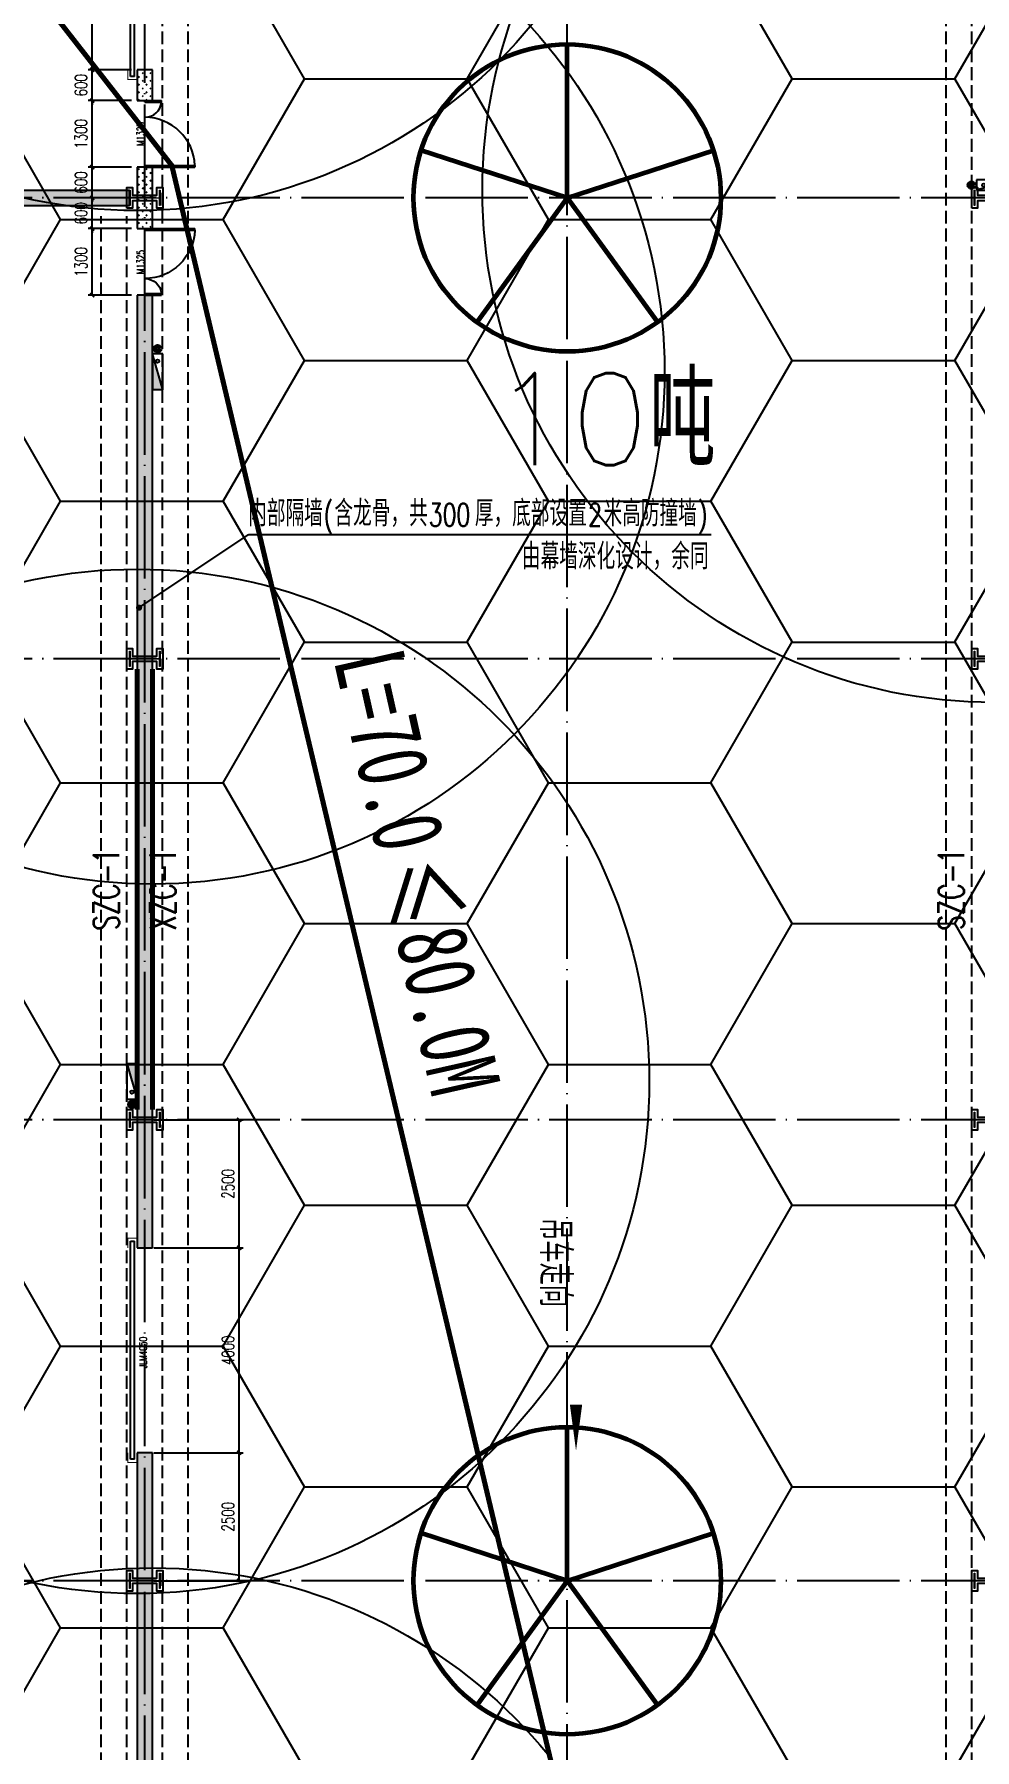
# Model space of a CAD drawing. Extents: x -821772 to -21949, y 506164 to 1049594.
# Drawn here: x -229111 to -210746, y 756522 to 790014 of the extents above; entities that cross this region are included whole.
import ezdxf
from ezdxf.enums import TextEntityAlignment as Align
from ezdxf.xclip import XClip

# ---------------------------------------------------------------- set-up
doc = ezdxf.new("R2010")
doc.units = 0
doc.header["$LTSCALE"] = 1000
doc.header["$MEASUREMENT"] = 0
doc.header["$XCLIPFRAME"] = 2
for name, pattern in [('10平面20250807_t3$0$10平面$0$DASH', [0.35, 0.25, -0.1]), ('10平面20250807_t3$0$CENTER', [2, 1.25, -0.25, 0.25, -0.25]), ('10平面20250807_t3$0$DASH', [0.35, 0.25, -0.1]), ('10平面20250807_t3$0$DOTE', [2.42, 2, -0.2, 0.02, -0.2]), ('ACAD_ISO04W100', [30.5, 24, -3, 0.5, -3]), ('DASH', [0.35, 0.25, -0.1])]:
    doc.linetypes.add(name, pattern=pattern)
doc.layers.get('Defpoints').update_dxf_attribs({"color": 210})
for name, color, linetype in [('10平面20250807_t3$0$10平面$0$WINDOW', 8, 'Continuous'), ('10平面20250807_t3$0$10平面$0$WINDOW_TEXT', 8, 'Continuous'), ('10平面20250807_t3$0$A-AXIS-DOTE', 8, '10平面20250807_t3$0$DOTE'), ('10平面20250807_t3$0$A-AXIS-DP', 8, 'Continuous'), ('10平面20250807_t3$0$A-HATCH-2', 8, 'Continuous'), ('10平面20250807_t3$0$A-LIN-V', 8, 'Continuous'), ('10平面20250807_t3$0$A-SFCE', 8, 'Continuous'), ('10平面20250807_t3$0$A-WINDOW', 8, 'Continuous'), ('10平面20250807_t3$0$AS-WALL', 8, 'Continuous'), ('10平面20250807_t3$0$DIM_SYMB', 8, 'Continuous'), ('10平面20250807_t3$0$PUB_HATCH', 8, 'Continuous'), ('10平面20250807_t3$0$PUB_TEXT', 8, 'Continuous'), ('10平面20250807_t3$0$SB_ZF消火栓', 10, 'Continuous'), ('10平面20250807_t3$0$建-箭头', 8, 'Continuous'), ('PUB_HATCH', 8, 'Continuous'), ('SPACE', 7, 'Continuous')]:
    doc.layers.add(name, color=color, linetype=linetype)
doc.layers.add('10平面20250807_t3$0$A-加建区域', color=8, linetype='Continuous', plot=False)
for name, color, linetype, lineweight in [('10平面20250807_t3$0$LG-ZF消防', 1, 'Continuous', 60), ('10平面20250807_t3$0$S-col', 8, 'Continuous', 0), ('10平面20250807_t3$0$THIN', 8, 'Continuous', 0), ('10平面20250807_t3$0$柱间支撑', 8, '10平面20250807_t3$0$CENTER', 0), ('s疏散距离', 1, 'ACAD_ISO04W100', 18)]:
    doc.layers.add(name, color=color, linetype=linetype, lineweight=lineweight)
doc.styles.add('10平面20250807_t3$0$10平面$0$_TCH_WINDOW', font='SIMPLEX', dxfattribs={"height": 3.5, "bigfont": 'GBCBIG'})
doc.styles.add('10平面20250807_t3$0$_TCH_DIM', font='SIMPLEX', dxfattribs={"bigfont": 'GBCBIG'})
doc.styles.add('10平面20250807_t3$0$_TCH_DIM_T3', font='SIMPLEX', dxfattribs={"width": 0.705882, "bigfont": 'GBCBIG'})
doc.styles.add('10平面20250807_t3$0$A-STANDARD', font='SIMPLEX', dxfattribs={"bigfont": 'GBCBIG'})
doc.styles.add('10平面20250807_t3$0$TSSD_Rein', font='tj-romans1.shx', dxfattribs={"width": 0.7, "bigfont": 'tj-hztxt.shx'})
doc.styles.add('黑体', font='simhei.ttf', dxfattribs={"width": 0.7})
doc.dimstyles.new('10平面20250807_t3$0$_TCH_ARCH&&80', dxfattribs={"dimtxt": 238, "dimasz": 80, "dimexe": 80, "dimexo": 80, "dimgap": 101, "dimtad": 1, "dimdec": 0, "dimzin": 0, "dimdsep": 46, "dimtxsty": '10平面20250807_t3$0$_TCH_DIM_T3', "dimblk": '10平面20250807_t3$0$_ArchTick', "dimcen": 0.09, "dimclrt": 7, "dimazin": 2, "dimtfac": 1, "dimtdec": 0, "dimtix": 1, "dimtmove": 2, "dimatfit": 3, "dimfxl": 0, "dimtolj": 1, "dimtzin": 0, "dimarcsym": 0})
pattern_1 = [(45, (25.49, 21.51), (-75.000002, 75.000002), [24, -82.06602]), (135, (192.46, 21.51), (-75.000002, -75.000002), [24, -82.06602])]

# ---------------------------------------------------------------- blocks, each defined once
blk = doc.blocks.new('10平面20250807_t3$0$dote')
at = {"layer": '10平面20250807_t3$0$A-AXIS-DOTE'}
for p, q in [((-6217.8, -68993.9), (-6217.8, 36662.3)), ((2032.2, -69160), (2032.2, 36662.3)), ((76282.2, -18000), (-41310, -18000)), ((76282.2, -27000), (-41310, -27000)), ((76282.2, -36000), (-41310, -36000)), ((76282.2, -45000), (-41310, -45000))]:
    blk.add_line(p, q, dxfattribs=at)
blk = doc.blocks.new('10平面20250807_t3$0$G$C1A8DA1F8')
at = {"color": 2, "style": '10平面20250807_t3$0$A-STANDARD'}
blk.add_text('10吨', height=1800, dxfattribs=at).set_placement((-2536, -801))
blk = doc.blocks.new('10平面20250807_t3$0$_FZH')
at = {"layer": '10平面20250807_t3$0$A-HATCH-2'}
blk.add_lwpolyline([(-0.437, -0.25), (-0.437, 0.25), (-0.297, 0.25), (-0.297, 0.067), (0.298, 0.067), (0.298, 0.25), (0.438, 0.25), (0.438, -0.25), (0.298, -0.25), (0.298, -0.068), (-0.297, -0.068), (-0.297, -0.25)], close=True, dxfattribs=at)
at = {"layer": '10平面20250807_t3$0$S-col'}
blk.add_lwpolyline([(-0.375, -0.188), (-0.375, 0.187), (-0.36, 0.187), (-0.36, 0.005), (0.36, 0.005), (0.36, 0.187), (0.375, 0.187), (0.375, -0.188), (0.36, -0.188), (0.36, -0.005), (-0.36, -0.005), (-0.36, -0.188)], close=True, dxfattribs=at)
blk = doc.blocks.new('10平面20250807_t3$0$w4234324')
at = {"xscale": 800.0000000000005, "yscale": 800.0000000000005, "zscale": 800.0000000000005}
for p in [(-226954, 786820), (-210454, 786820), (-226954, 777820), (-210454, 777820), (-226954, 768820), (-210454, 768820), (-226954, 759820), (-210454, 759820)]:
    blk.add_blockref('10平面20250807_t3$0$_FZH', p, dxfattribs=at)
blk = doc.blocks.new('10平面20250807_t3$0$3243243')
at = {"layer": '10平面20250807_t3$0$A-HATCH-2', "linetype": '10平面20250807_t3$0$DASH'}
for p, q in [((-226604.2, 741520), (-226604.2, 832220)), ((-226104.2, 741520), (-226104.2, 832220)), ((-211304.2, 741520), (-211304.2, 832220)), ((-210804.2, 741520), (-210804.2, 832220)), ((-227804.2, 741520), (-227804.2, 786460)), ((-227304.2, 741520), (-227304.2, 786460))]:
    blk.add_line(p, q, dxfattribs=at)
blk = doc.blocks.new('10平面20250807_t3$0$w4324324')
at = {"layer": '10平面20250807_t3$0$A-HATCH-2', "lineweight": 60}
for q in [(-1694760, 686605), (-1697614, 684532), (-1691907, 684532), (-1696524, 681178), (-1692997, 681178)]:
    blk.add_line((-1694760, 683605), q, dxfattribs=at)
blk.add_circle((-1694760, 683605), 3000, dxfattribs=at)
blk = doc.blocks.new('10平面20250807_t3$0$w423432')
at = {"layer": '10平面20250807_t3$0$A-LIN-V'}
for p in [(-49500, -36000), (-49500, -63000)]:
    blk.add_blockref('10平面20250807_t3$0$w4324324', p, dxfattribs=at)
blk = doc.blocks.new('10平面20250807_t3$0$23124232432')
at = {"layer": '10平面20250807_t3$0$柱间支撑', "const_width": 100}
for points in [[(-227104, 777620), (-227104, 769020)], [(-226804, 777620), (-226804, 769020)]]:
    blk.add_lwpolyline(points, dxfattribs=at)
at = {"layer": '10平面20250807_t3$0$THIN', "style": '10平面20250807_t3$0$TSSD_Rein', "width": 0.7}
for s, p in [('SZC-1', (-227304, 773320)), ('XZC-1', (-226200, 773320)), ('SZC-1', (-210804, 773320))]:
    blk.add_text(s, height=500, rotation=90, dxfattribs=at).set_placement(p, align=Align.BOTTOM_CENTER)
blk = doc.blocks.new('10平面20250807_t3$0$3333')
at = {"layer": '10平面20250807_t3$0$A-SFCE', "const_width": 20}
blk.add_lwpolyline([(-227064, 766320), (-227064, 766510), (-227244, 766510), (-227244, 766320)], dxfattribs=at)
blk = doc.blocks.new('10平面20250807_t3$0$34242343243')
at = {"layer": '10平面20250807_t3$0$A-SFCE', "xscale": -1, "rotation": 180}
for p in [(-40, 1555640), (-40, 1528640)]:
    blk.add_blockref('10平面20250807_t3$0$3333', p, dxfattribs=at)
at = {"layer": '10平面20250807_t3$0$A-SFCE'}
blk.add_blockref('10平面20250807_t3$0$3333', (-40, 0), dxfattribs=at)
blk = doc.blocks.new('10平面20250807_t3$0$10平面$0$$DorLib2D$00000126')
at = {"color": 0, "linetype": 'Continuous'}
for p, q in [((-0.532, 0.5), (-0.532, 0.9)), ((0.532, 0.9), (0.532, 0.5))]:
    blk.add_line(p, q, dxfattribs=at)
at = {"color": 0, "linetype": '10平面20250807_t3$0$10平面$0$DASH'}
for p, q in [((-0.532, 0.9), (0.532, 0.9)), ((-0.532, 0.5), (0.532, 0.5))]:
    blk.add_line(p, q, dxfattribs=at)
blk = doc.blocks.new('10平面20250807_t3$0$DOOR2DLIB$SYSLIB$00000123')
at = {"color": 0}
for p, q in [((0.475, -0.001), (0.475, 0.752)), ((0.475, 0.752), (0.5, 0.752)), ((0.5, -0.001), (0.5, 0.752)), ((-0.5, 0), (-0.5, 0.252)), ((-0.475, 0.252), (-0.5, 0.252)), ((-0.475, 0), (-0.475, 0.252)), ((-0.475, 0), (-0.5, 0)), ((0.475, -0.001), (0.5, -0.001))]:
    blk.add_line(p, q, dxfattribs=at)
for centre, radius, start, end in [((0.505, -0.002), 0.755, 92.2493, 179.7238), ((-0.501, 0.003), 0.251, 359.7899, 84.0974)]:
    blk.add_arc(centre, radius, start, end, dxfattribs=at)
blk = doc.blocks.new('10平面20250807_t3$0$423432433333')
at = {"layer": '10平面20250807_t3$0$PUB_HATCH'}
h = blk.add_hatch(dxfattribs=at)
h.set_pattern_fill('石膏板', color=256, scale=30, style=0)
h.set_pattern_definition(pattern_1)
h.paths.add_polyline_path([(-224410, 789370), (-224410, 788770), (-224110, 788770), (-224110, 789370)])
h = blk.add_hatch(dxfattribs=at)
h.set_pattern_fill('石膏板', color=256, scale=30, style=0)
h.set_pattern_definition(pattern_1)
h.paths.add_polyline_path([(-224410, 787470), (-224410, 786270), (-224110, 786270), (-224110, 787470)])
h = blk.add_hatch(dxfattribs=at)
h.set_pattern_fill('石膏板', color=256, scale=30, style=0)
h.set_pattern_definition(pattern_1)
h.paths.add_polyline_path([(-224110, 766370), (-224110, 784970), (-224410, 784970), (-224410, 766370)])
h = blk.add_hatch(dxfattribs=at)
h.set_pattern_fill('石膏板', color=256, scale=30, style=0)
h.set_pattern_definition(pattern_1)
h.paths.add_polyline_path([(-224410, 762370), (-224410, 743870), (-224110, 743870), (-224110, 762370)])
at = {"layer": '10平面20250807_t3$0$A-加建区域'}
blk.add_line((-224560, 786720), (-224560, 787020), dxfattribs=at)
at = {"layer": '10平面20250807_t3$0$AS-WALL'}
for p, q in [((-224410, 789370), (-224410, 788770)), ((-224110, 789370), (-224410, 789370)), ((-224110, 788770), (-224110, 789370)), ((-224410, 788770), (-224110, 788770)), ((-224410, 787470), (-224410, 786270)), ((-224110, 787470), (-224410, 787470)), ((-224110, 786270), (-224110, 787470)), ((-224410, 786270), (-224110, 786270)), ((-224110, 784970), (-224410, 784970)), ((-224410, 784970), (-224410, 766370)), ((-224110, 766370), (-224110, 784970)), ((-224410, 766370), (-224110, 766370)), ((-224410, 762370), (-224410, 743870)), ((-224110, 762370), (-224410, 762370)), ((-224110, 743870), (-224110, 762370))]:
    blk.add_line(p, q, dxfattribs=at)
at = {"layer": '10平面20250807_t3$0$10平面$0$WINDOW'}
ref = blk.add_blockref('10平面20250807_t3$0$10平面$0$$DorLib2D$00000126', (-224360, 791370), dxfattribs=dict(at, xscale=4000, yscale=200, zscale=200, rotation=90.00000000093665))
ref.add_attrib('A', 'JLM4050', (-224216, 791016), dxfattribs={"layer": '10平面20250807_t3$0$10平面$0$WINDOW_TEXT', "ltscale": 500, "height": 148.8, "rotation": 90, "style": '10平面20250807_t3$0$10平面$0$_TCH_WINDOW', "width": 0.705882})
ref = blk.add_blockref('10平面20250807_t3$0$DOOR2DLIB$SYSLIB$00000123', (-224260, 788120), dxfattribs=dict(at, xscale=1300, yscale=1300, zscale=300, rotation=269.9999999990626))
ref.add_attrib('A', 'M1325', (-224267, 787885), dxfattribs={"layer": '10平面20250807_t3$0$10平面$0$WINDOW_TEXT', "ltscale": 500, "height": 148.8, "rotation": 90, "style": '10平面20250807_t3$0$10平面$0$_TCH_WINDOW', "width": 0.705882})
ref = blk.add_blockref('10平面20250807_t3$0$DOOR2DLIB$SYSLIB$00000123', (-224260, 785620), dxfattribs=dict(at, xscale=-1300, yscale=1300, zscale=300, rotation=269.9999999990626))
ref.add_attrib('A', 'M1325', (-224267, 785385), dxfattribs={"layer": '10平面20250807_t3$0$10平面$0$WINDOW_TEXT', "ltscale": 500, "height": 148.8, "rotation": 90, "style": '10平面20250807_t3$0$10平面$0$_TCH_WINDOW', "width": 0.705882})
ref = blk.add_blockref('10平面20250807_t3$0$10平面$0$$DorLib2D$00000126', (-224360, 764370), dxfattribs=dict(at, xscale=4000, yscale=200, zscale=200, rotation=90.00000000093667))
ref.add_attrib('A', 'JLM4050', (-224216, 764016), dxfattribs={"layer": '10平面20250807_t3$0$10平面$0$WINDOW_TEXT', "ltscale": 500, "height": 148.8, "rotation": 90, "style": '10平面20250807_t3$0$10平面$0$_TCH_WINDOW', "width": 0.705882})
blk = doc.blocks.new('10平面20250807_t3$0$A$C5D961328')
at = {"layer": '10平面20250807_t3$0$SB_ZF消火栓'}
blk.add_hatch(color=256, dxfattribs=at).paths.add_polyline_path([(0, 40), (700, 40), (700, 240)])
at = {"layer": '10平面20250807_t3$0$A-LIN-V', "ltscale": 500}
blk.add_circle((350, 40), 10001, dxfattribs=at)
at = {"layer": '10平面20250807_t3$0$SB_ZF消火栓'}
for p, q in [((700, 240), (0, 240)), ((0, 240), (0, 40)), ((700, 240), (0, 40)), ((0, 40), (700, 40)), ((700, 240), (700, 40))]:
    blk.add_line(p, q, dxfattribs=at)
at = {"layer": '10平面20250807_t3$0$SB_ZF消火栓', "color": 1}
blk.add_circle((140, 140), 32.5, dxfattribs=at)
blk = doc.blocks.new('10平面20250807_t3$0$43242343')
at = {"layer": '10平面20250807_t3$0$LG-ZF消防', "linetype": 'Continuous'}
for centre in [(-210808, 787070), (-226704, 783874), (-227204, 769120)]:
    blk.add_circle(centre, 50, dxfattribs=at)
blk = doc.blocks.new('10平面20250807_t3$0$234243242332')
at = {"layer": '10平面20250807_t3$0$LG-ZF消防', "linetype": 'Continuous'}
blk.add_blockref('10平面20250807_t3$0$43242343', (0, 0), dxfattribs=at)
at = {"layer": '10平面20250807_t3$0$SB_ZF消火栓'}
for p, rotation in [((-227064, 796224, -3000), 90), ((-226844, 783774), 270), ((-227064, 769220), 90), ((-226838, 750420), 270)]:
    blk.add_blockref('10平面20250807_t3$0$A$C5D961328', p, dxfattribs=dict(at, rotation=rotation))
blk.add_blockref('10平面20250807_t3$0$A$C5D961328', (-210709, 786930), dxfattribs=at)
blk = doc.blocks.new('10平面20250807_t3$0$_ArchTick')
at = {"color": 0, "linetype": 'ByBlock', "const_width": 0.4}
blk.add_lwpolyline([(-0.5, -0.5), (0.5, 0.5)], dxfattribs=at)
blk = doc.blocks.new('*D12044')
at = {"layer": '10平面20250807_t3$0$A-AXIS-DP', "color": 0, "lineweight": -2}
for p, q in [((-226774, 768820), (-225030, 768820)), ((-225110, 766320), (-225110, 768820)), ((-226774, 766320), (-225030, 766320))]:
    blk.add_line(p, q, dxfattribs=at)
at = {"layer": 'Defpoints', "color": 0}
for p in [(-226854, 768820), (-225110, 768820), (-226854, 766320)]:
    blk.add_point(p, dxfattribs=at)
at = {"layer": '10平面20250807_t3$0$A-AXIS-DP', "color": 0, "lineweight": -2, "xscale": 80, "yscale": 80, "zscale": 80}
for p, rotation in [((-225110, 768820), 90), ((-225110, 766320), 270)]:
    blk.add_blockref('10平面20250807_t3$0$_ArchTick', p, dxfattribs=dict(at, rotation=rotation))
at = {"layer": '10平面20250807_t3$0$A-AXIS-DP', "color": 7, "insert": (-225330, 767570), "char_height": 238, "attachment_point": 5, "rotation": 90, "style": '10平面20250807_t3$0$_TCH_DIM_T3'}
blk.add_mtext('\\A1;2500', dxfattribs=at)
blk = doc.blocks.new('*D12045')
at = {"layer": '10平面20250807_t3$0$A-AXIS-DP', "color": 0, "lineweight": -2}
for p, q in [((-226774, 766320), (-225030, 766320)), ((-225110, 762320), (-225110, 766320)), ((-226774, 762320), (-225030, 762320))]:
    blk.add_line(p, q, dxfattribs=at)
at = {"layer": 'Defpoints', "color": 0}
for p in [(-226854, 766320), (-225110, 766320), (-226854, 762320)]:
    blk.add_point(p, dxfattribs=at)
at = {"layer": '10平面20250807_t3$0$A-AXIS-DP', "color": 0, "lineweight": -2, "xscale": 80, "yscale": 80, "zscale": 80}
for p, rotation in [((-225110, 766320), 90), ((-225110, 762320), 270)]:
    blk.add_blockref('10平面20250807_t3$0$_ArchTick', p, dxfattribs=dict(at, rotation=rotation))
at = {"layer": '10平面20250807_t3$0$A-AXIS-DP', "color": 7, "insert": (-225330, 764320), "char_height": 238, "attachment_point": 5, "rotation": 90, "style": '10平面20250807_t3$0$_TCH_DIM_T3'}
blk.add_mtext('\\A1;4000', dxfattribs=at)
blk = doc.blocks.new('*D12046')
at = {"layer": '10平面20250807_t3$0$A-AXIS-DP', "color": 0, "lineweight": -2}
for p, q in [((-226774, 762320), (-225030, 762320)), ((-225110, 759820), (-225110, 762320)), ((-226774, 759820), (-225030, 759820))]:
    blk.add_line(p, q, dxfattribs=at)
at = {"layer": 'Defpoints', "color": 0}
for p in [(-226854, 762320), (-225110, 762320), (-226854, 759820)]:
    blk.add_point(p, dxfattribs=at)
at = {"layer": '10平面20250807_t3$0$A-AXIS-DP', "color": 0, "lineweight": -2, "xscale": 80, "yscale": 80, "zscale": 80}
for p, rotation in [((-225110, 762320), 90), ((-225110, 759820), 270)]:
    blk.add_blockref('10平面20250807_t3$0$_ArchTick', p, dxfattribs=dict(at, rotation=rotation))
at = {"layer": '10平面20250807_t3$0$A-AXIS-DP', "color": 7, "insert": (-225330, 761070), "char_height": 238, "attachment_point": 5, "rotation": 90, "style": '10平面20250807_t3$0$_TCH_DIM_T3'}
blk.add_mtext('\\A1;2500', dxfattribs=at)
blk = doc.blocks.new('*D12049')
at = {"layer": '10平面20250807_t3$0$A-AXIS-DP', "color": 0, "lineweight": -2}
for p, q in [((-227214, 793320), (-228060, 793320)), ((-227980, 789320), (-227980, 793320)), ((-227214, 789320), (-228060, 789320))]:
    blk.add_line(p, q, dxfattribs=at)
at = {"layer": 'Defpoints', "color": 0}
for p in [(-227980, 793320), (-227134, 793320), (-227134, 789320)]:
    blk.add_point(p, dxfattribs=at)
at = {"layer": '10平面20250807_t3$0$A-AXIS-DP', "color": 0, "lineweight": -2, "xscale": 80, "yscale": 80, "zscale": 80}
for p, rotation in [((-227980, 793320), 90), ((-227980, 789320), 270)]:
    blk.add_blockref('10平面20250807_t3$0$_ArchTick', p, dxfattribs=dict(at, rotation=rotation))
at = {"layer": '10平面20250807_t3$0$A-AXIS-DP', "color": 7, "insert": (-228200, 791320), "char_height": 238, "attachment_point": 5, "rotation": 90, "style": '10平面20250807_t3$0$_TCH_DIM_T3'}
blk.add_mtext('\\A1;4000', dxfattribs=at)
blk = doc.blocks.new('*D12050')
at = {"layer": '10平面20250807_t3$0$A-AXIS-DP', "color": 0, "lineweight": -2}
for p, q in [((-227214, 789320), (-228060, 789320)), ((-227980, 789320), (-227980, 789400)), ((-227980, 788720), (-227980, 789320)), ((-227214, 788720), (-228060, 788720)), ((-227980, 788720), (-227980, 788640))]:
    blk.add_line(p, q, dxfattribs=at)
at = {"layer": 'Defpoints', "color": 0}
for p in [(-227980, 789320), (-227134, 789320), (-227134, 788720)]:
    blk.add_point(p, dxfattribs=at)
at = {"layer": '10平面20250807_t3$0$A-AXIS-DP', "color": 0, "lineweight": -2, "xscale": 80, "yscale": 80, "zscale": 80}
for p, rotation in [((-227980, 789320), 270), ((-227980, 788720), 90)]:
    blk.add_blockref('10平面20250807_t3$0$_ArchTick', p, dxfattribs=dict(at, rotation=rotation))
at = {"layer": '10平面20250807_t3$0$A-AXIS-DP', "color": 7, "insert": (-228200, 789020), "char_height": 238, "attachment_point": 5, "rotation": 90, "style": '10平面20250807_t3$0$_TCH_DIM_T3'}
blk.add_mtext('\\A1;600', dxfattribs=at)
blk = doc.blocks.new('*D12051')
at = {"layer": '10平面20250807_t3$0$A-AXIS-DP', "color": 0, "lineweight": -2}
for p, q in [((-227214, 788720), (-228060, 788720)), ((-227980, 787420), (-227980, 788720)), ((-227214, 787420), (-228060, 787420))]:
    blk.add_line(p, q, dxfattribs=at)
at = {"layer": 'Defpoints', "color": 0}
for p in [(-227980, 788720), (-227134, 788720), (-227134, 787420)]:
    blk.add_point(p, dxfattribs=at)
at = {"layer": '10平面20250807_t3$0$A-AXIS-DP', "color": 0, "lineweight": -2, "xscale": 80, "yscale": 80, "zscale": 80}
for p, rotation in [((-227980, 788720), 90), ((-227980, 787420), 270)]:
    blk.add_blockref('10平面20250807_t3$0$_ArchTick', p, dxfattribs=dict(at, rotation=rotation))
at = {"layer": '10平面20250807_t3$0$A-AXIS-DP', "color": 7, "insert": (-228200, 788070), "char_height": 238, "attachment_point": 5, "rotation": 90, "style": '10平面20250807_t3$0$_TCH_DIM_T3'}
blk.add_mtext('\\A1;1300', dxfattribs=at)
blk = doc.blocks.new('*D12052')
at = {"layer": '10平面20250807_t3$0$A-AXIS-DP', "color": 0, "lineweight": -2}
for p, q in [((-227214, 787420), (-228060, 787420)), ((-227980, 787420), (-227980, 787500)), ((-227980, 786820), (-227980, 787420)), ((-227214, 786820), (-228060, 786820)), ((-227980, 786820), (-227980, 786740))]:
    blk.add_line(p, q, dxfattribs=at)
at = {"layer": 'Defpoints', "color": 0}
for p in [(-227980, 787420), (-227134, 787420), (-227134, 786820)]:
    blk.add_point(p, dxfattribs=at)
at = {"layer": '10平面20250807_t3$0$A-AXIS-DP', "color": 0, "lineweight": -2, "xscale": 80, "yscale": 80, "zscale": 80}
for p, rotation in [((-227980, 787420), 270), ((-227980, 786820), 90)]:
    blk.add_blockref('10平面20250807_t3$0$_ArchTick', p, dxfattribs=dict(at, rotation=rotation))
at = {"layer": '10平面20250807_t3$0$A-AXIS-DP', "color": 7, "insert": (-228200, 787120), "char_height": 238, "attachment_point": 5, "rotation": 90, "style": '10平面20250807_t3$0$_TCH_DIM_T3'}
blk.add_mtext('\\A1;600', dxfattribs=at)
blk = doc.blocks.new('*D12053')
at = {"layer": '10平面20250807_t3$0$A-AXIS-DP', "color": 0, "lineweight": -2}
for p, q in [((-227214, 786820), (-228060, 786820)), ((-227980, 786820), (-227980, 786900)), ((-227980, 786220), (-227980, 786820)), ((-227214, 786220), (-228060, 786220)), ((-227980, 786220), (-227980, 786140))]:
    blk.add_line(p, q, dxfattribs=at)
at = {"layer": 'Defpoints', "color": 0}
for p in [(-227980, 786820), (-227134, 786820), (-227134, 786220)]:
    blk.add_point(p, dxfattribs=at)
at = {"layer": '10平面20250807_t3$0$A-AXIS-DP', "color": 0, "lineweight": -2, "xscale": 80, "yscale": 80, "zscale": 80}
for p, rotation in [((-227980, 786820), 270), ((-227980, 786220), 90)]:
    blk.add_blockref('10平面20250807_t3$0$_ArchTick', p, dxfattribs=dict(at, rotation=rotation))
at = {"layer": '10平面20250807_t3$0$A-AXIS-DP', "color": 7, "insert": (-228200, 786520), "char_height": 238, "attachment_point": 5, "rotation": 90, "style": '10平面20250807_t3$0$_TCH_DIM_T3'}
blk.add_mtext('\\A1;600', dxfattribs=at)
blk = doc.blocks.new('*D12054')
at = {"layer": '10平面20250807_t3$0$A-AXIS-DP', "color": 0, "lineweight": -2}
for p, q in [((-227214, 786220), (-228060, 786220)), ((-227980, 784920), (-227980, 786220)), ((-227214, 784920), (-228060, 784920))]:
    blk.add_line(p, q, dxfattribs=at)
at = {"layer": 'Defpoints', "color": 0}
for p in [(-227980, 786220), (-227134, 786220), (-227134, 784920)]:
    blk.add_point(p, dxfattribs=at)
at = {"layer": '10平面20250807_t3$0$A-AXIS-DP', "color": 0, "lineweight": -2, "xscale": 80, "yscale": 80, "zscale": 80}
for p, rotation in [((-227980, 786220), 90), ((-227980, 784920), 270)]:
    blk.add_blockref('10平面20250807_t3$0$_ArchTick', p, dxfattribs=dict(at, rotation=rotation))
at = {"layer": '10平面20250807_t3$0$A-AXIS-DP', "color": 7, "insert": (-228200, 785570), "char_height": 238, "attachment_point": 5, "rotation": 90, "style": '10平面20250807_t3$0$_TCH_DIM_T3'}
blk.add_mtext('\\A1;1300', dxfattribs=at)
blk = doc.blocks.new('10平面20250807_t3')
at = {"layer": '10平面20250807_t3$0$PUB_HATCH'}
h = blk.add_hatch(dxfattribs=at)
h.set_pattern_fill('石膏板', color=256, scale=30, style=0)
h.set_pattern_definition(pattern_1)
h.paths.add_polyline_path([(-245580, 786970), (-245677.3, 786670), (-227254.2, 786670), (-227254.2, 786970)])
at = {"layer": '10平面20250807_t3$0$AS-WALL'}
for p, q in [((-245580, 786970), (-227254.2, 786970)), ((-227254.2, 786970), (-227254.2, 786670)), ((-245677.3, 786670), (-227254.2, 786670))]:
    blk.add_line(p, q, dxfattribs=at)
at = {"layer": '10平面20250807_t3$0$DIM_SYMB'}
for p, q in [((-227064.2, 778820), (-224924.2, 780250)), ((-227064.2, 778820), (-224924.2, 780250)), ((-224924.2, 780250), (-215890, 780250))]:
    blk.add_line(p, q, dxfattribs=at)
at = {"layer": '10平面20250807_t3$0$DIM_SYMB', "const_width": 60}
blk.add_lwpolyline([(-227089.1, 778803.3, 1), (-227039.2, 778836.7, 1)], format="xyb", close=True, dxfattribs=at)
blk.add_lwpolyline([(-227089.1, 778803.3, 1), (-227039.2, 778836.7, 1)], format="xyb", close=True, dxfattribs=at)
at = {"layer": '10平面20250807_t3$0$建-箭头'}
blk.add_lwpolyline([(-218531.4, 769259.4, 0, 0, 0), (-218531.4, 762359.4, 0, 240, 0), (-218531.4, 763259.4, 0, 0, 0)], format="xyseb", dxfattribs=at)
blk.add_blockref('10平面20250807_t3$0$G$C1A8DA1F8', (-217650, 782400))
at = {"layer": '10平面20250807_t3$0$A-AXIS-DP'}
blk.add_blockref('10平面20250807_t3$0$3243243', (0, 0), dxfattribs=at)
at = {"layer": '10平面20250807_t3$0$A-LIN-V'}
blk.add_blockref('10平面20250807_t3$0$w423432', (1525556.2, 139215), dxfattribs=at)
at = {"layer": '10平面20250807_t3$0$A-WINDOW'}
blk.add_blockref('10平面20250807_t3$0$w4234324', (0, 0), dxfattribs=at)
at = {"layer": '10平面20250807_t3$0$A-加建区域'}
blk.add_blockref('10平面20250807_t3$0$423432433333', (-2694.2, -50), dxfattribs=at)
at = {"layer": '10平面20250807_t3$0$AS-WALL'}
blk.add_blockref('10平面20250807_t3$0$dote', (-220736.4, 804820), dxfattribs=at)
at = {"layer": '10平面20250807_t3$0$DIM_SYMB'}
blk.add_blockref('10平面20250807_t3$0$34242343243', (0, 0), dxfattribs=at)
at = {"layer": '10平面20250807_t3$0$SB_ZF消火栓', "linetype": 'Continuous'}
blk.add_blockref('10平面20250807_t3$0$234243242332', (0, 0), dxfattribs=at)
at = {"layer": '10平面20250807_t3$0$柱间支撑'}
blk.add_blockref('10平面20250807_t3$0$23124232432', (0, 0), dxfattribs=at)
at = {"layer": '10平面20250807_t3$0$PUB_TEXT', "style": '10平面20250807_t3$0$_TCH_DIM'}
for s, p in [('内部隔墙', (-224934.8, 780407.5)), ('含龙骨，共', (-223250.4, 780407.5)), ('厚，底部设置', (-220507.3, 780407.5)), ('米高防撞墙', (-217995.6, 780407.5)), ('由幕墙深化设计，余同', (-219588.5, 779567.5))]:
    blk.add_text(s, height=506.38, dxfattribs=at).set_placement(p)
at = {"layer": '10平面20250807_t3$0$PUB_TEXT', "style": '10平面20250807_t3$0$_TCH_DIM', "width": 0.705882}
for s, height, p in [('(', 446.2, (-223460.4, 780407.5)), ('300', 446.25, (-221407.3, 780407.5)), ('2', 446.2, (-218295.6, 780407.5)), (')', 446.2, (-216152.5, 780407.5))]:
    blk.add_text(s, height=height, dxfattribs=at).set_placement(p)
at = {"layer": '10平面20250807_t3$0$建-箭头', "color": 7, "style": '10平面20250807_t3$0$A-STANDARD'}
blk.add_text('吊车走向', height=604.44, rotation=270, dxfattribs=at).set_placement((-219236.4, 766902.1))
at = {"layer": '10平面20250807_t3$0$A-AXIS-DP'}
for p1, p2, distance, picture, middle in [((-227134.2, 789320), (-227134.2, 793320), 845.8, '*D12049', (-228200, 791320)), ((-227134.2, 788720), (-227134.2, 789320), 845.8, '*D12050', (-228200, 789020)), ((-227134.2, 787420), (-227134.2, 788720), 845.8, '*D12051', (-228200, 788070)), ((-227134.2, 786820), (-227134.2, 787420), 845.8, '*D12052', (-228200, 787120)), ((-227134.2, 786220), (-227134.2, 786820), 845.8, '*D12053', (-228200, 786520)), ((-227134.2, 784920), (-227134.2, 786220), 845.8, '*D12054', (-228200, 785570)), ((-226854.2, 766320), (-226854.2, 768820), -1744.2, '*D12044', (-225330, 767570)), ((-226854.2, 762320), (-226854.2, 766320), -1744.2, '*D12045', (-225330, 764320)), ((-226854.2, 759820), (-226854.2, 762320), -1744.2, '*D12046', (-225330, 761070))]:
    dim = blk.add_aligned_dim(p1=p1, p2=p2, distance=distance, dimstyle='10平面20250807_t3$0$_TCH_ARCH&&80', dxfattribs=at)
    dim.commit()
    dim.dimension.update_dxf_attribs({"geometry": picture, "text_midpoint": middle})

msp = doc.modelspace()

# ---------------------------------------------------------------- block references
at = {"ltscale": 100}
ref = msp.add_blockref('10平面20250807_t3', (0, 0), dxfattribs=at)
XClip(ref).set_block_clipping_path([(-386212.6353242097, 506163.79756496), (-21948.7593967821, 884998.2285294847)])

# ---------------------------------------------------------------- next in the draw order: hatches: boundary and pattern name
at = {"layer": 'PUB_HATCH', "ltscale": 5000}
h = msp.add_hatch(dxfattribs=at)
h.set_pattern_fill('HONEY', color=8, scale=2000)
h.set_pattern_definition([(0, (0, 0), (4762.5, 2749.63), [3175, -6350]), (120, (0, 0), (-4762.499, 2749.631), [3175, -6350]), (60, (0, 0), (0.0006, 5499.261), [-6350, 3175])])
h.paths.add_polyline_path([(-148304.2, 741220), (-148304.2, 741720), (-149704.2, 741720), (-149704.2, 741220), (-164804.2, 741220), (-164804.2, 741720), (-166204.2, 741720), (-166204.2, 741220), (-181304.2, 741220), (-181304.2, 741720), (-182704.2, 741720), (-182704.2, 741220), (-197804.2, 741220), (-197804.2, 741720), (-199204.2, 741720), (-199204.2, 741220), (-214304.2, 741220), (-214304.2, 741720), (-215704.2, 741720), (-215704.2, 741220), (-254554.2, 741220), (-254554.2, 760283.3), (-231116.1, 832520), (-215704.2, 832520), (-215704.2, 832020), (-214304.2, 832020), (-214304.2, 832520), (-182704.2, 832520), (-182704.2, 832020), (-181304.2, 832020), (-181304.2, 832520), (-157104.2, 832520), (-157104.2, 832020), (-155704.2, 832020), (-155704.2, 832520), (-143954.2, 832520), (-143954.2, 741220)])

# ---------------------------------------------------------------- next in the draw order: linework, layer by layer
at = {"layer": 's疏散距离', "linetype": 'DASH', "ltscale": 2, "const_width": 100}
msp.add_lwpolyline([(-239260.9, 803890.3), (-226425.5, 787452.5), (-215654.2, 742120)], dxfattribs=at)

# ---------------------------------------------------------------- next in the draw order: texts
at = {"layer": 'SPACE', "style": '黑体', "width": 0.7}
for s, height, p in [('L=70.0', 1375.11, (-223269, 777804)), ('≤', 1375.1, (-222358, 773752)), ('80.0M', 1375.11, (-222054.4, 772401.3))]:
    msp.add_text(s, height=height, rotation=282.66977, dxfattribs=at).set_placement(p)

doc.saveas('drawing.dxf')
